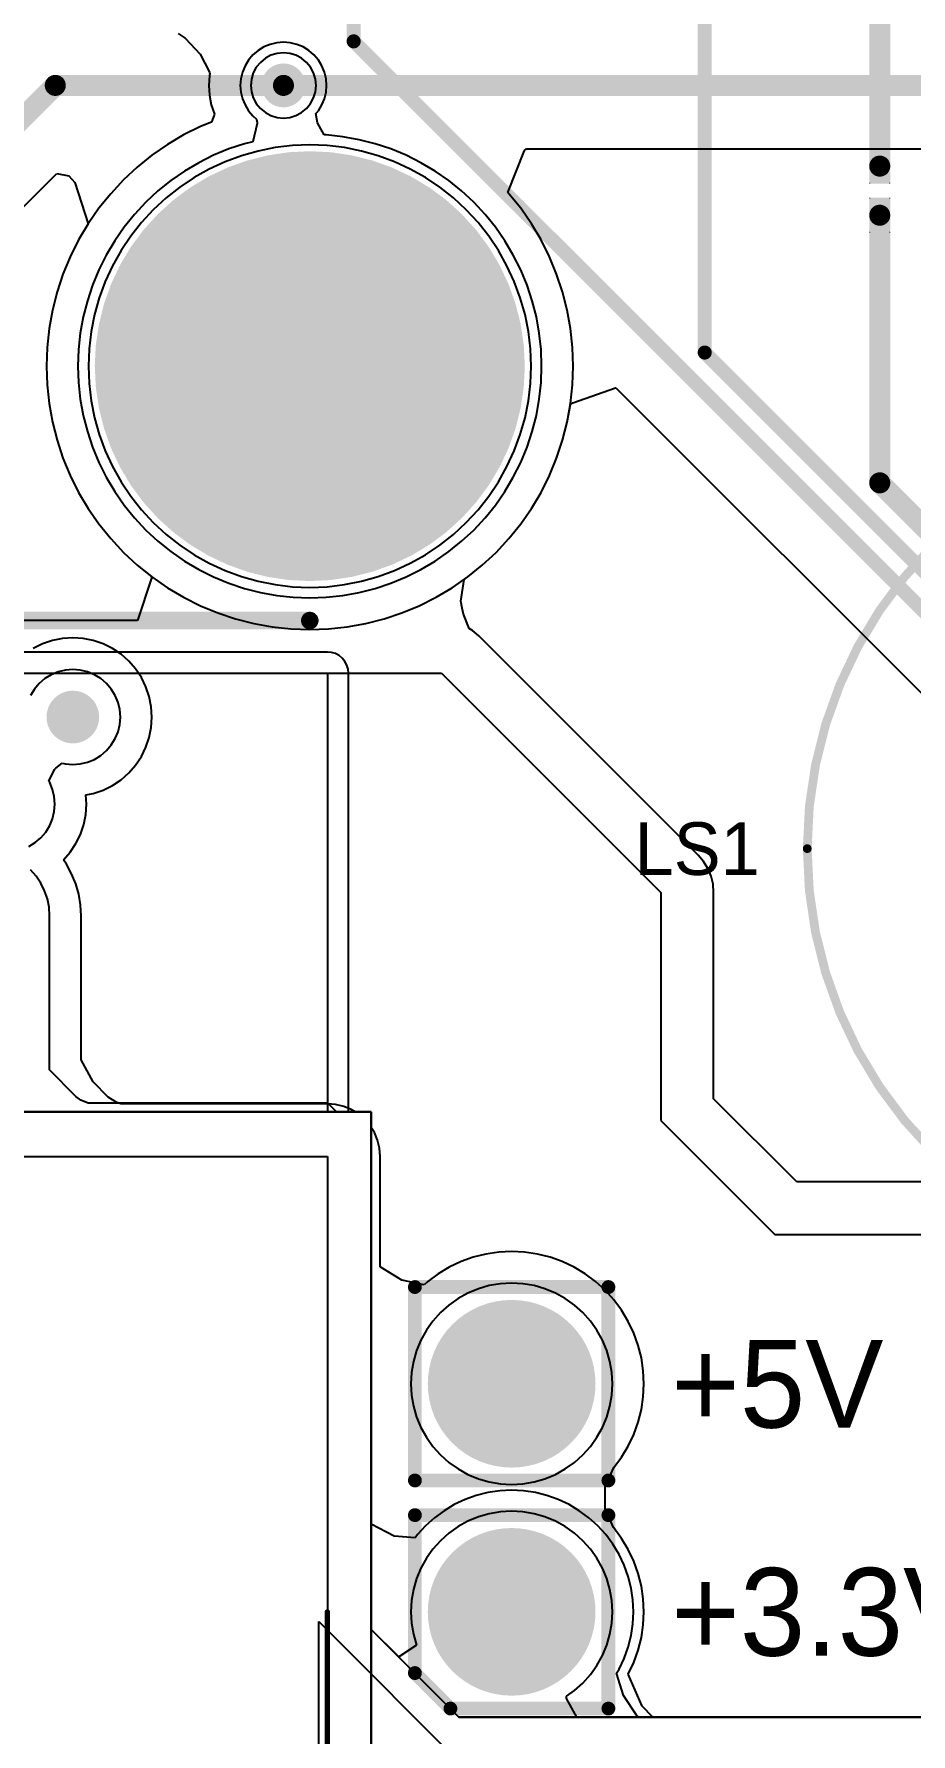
# Model space of a CAD drawing. Header units: millimetres. Extents: x 5.97 to 14.78, y 3.86 to 11.35.
# Drawn here: x 8.543 to 9.043, y 5.445 to 6.414 of the extents above; entities that cross this region are included whole.
import ezdxf

# ---------------------------------------------------------------- set-up
doc = ezdxf.new("R2010")
doc.units = ezdxf.units.MM
doc.header["$MEASUREMENT"] = 0
for name, color, linetype in [('BottomLayer', 5, 'Continuous'), ('BottomSolder', 6, 'Continuous'), ('Mechanical2', 216, 'Continuous'), ('Mechanical4', 56, 'Continuous'), ('MidLayer1', 16, 'Continuous'), ('MidLayer2', 76, 'Continuous'), ('MultiLayer', 9, 'Continuous'), ('TopLayer', 1, 'Continuous'), ('TopOverlay', 2, 'Continuous'), ('TopSolder', 216, 'Continuous')]:
    doc.layers.add(name, color=color, linetype=linetype)

# ---------------------------------------------------------------- blocks, each defined once
blk = doc.blocks.new('TE_1_1634688_0_170')
at = {"layer": 'MultiLayer'}
for p, q in [((-0.405, -0.13583), (0.44, -0.13583)), ((0.44, -0.13583), (0.44, -0.48032))]:
    blk.add_line(p, q, dxfattribs=at)
blk = doc.blocks.new('PS12_173')
at = {"layer": 'BottomLayer', "const_width": 0.03}
for points in [[(-0.015, 0.09843, 1), (0.015, 0.09843, 1)], [(-0.015, -0.09843, 1), (0.015, -0.09843, 1)]]:
    blk.add_lwpolyline(points, format="xyb", close=True, dxfattribs=at)
at = {"layer": 'BottomSolder', "const_width": 0.0325}
for points in [[(-0.01625, 0.09843, 1), (0.01625, 0.09843, 1)], [(-0.01625, -0.09843, 1), (0.01625, -0.09843, 1)]]:
    blk.add_lwpolyline(points, format="xyb", close=True, dxfattribs=at)
at = {"layer": 'MidLayer1', "const_width": 0.03}
for points in [[(-0.015, 0.09843, 1), (0.015, 0.09843, 1)], [(-0.015, -0.09843, 1), (0.015, -0.09843, 1)]]:
    blk.add_lwpolyline(points, format="xyb", close=True, dxfattribs=at)
at = {"layer": 'MidLayer2', "const_width": 0.03}
for points in [[(-0.015, 0.09843, 1), (0.015, 0.09843, 1)], [(-0.015, -0.09843, 1), (0.015, -0.09843, 1)]]:
    blk.add_lwpolyline(points, format="xyb", close=True, dxfattribs=at)
at = {"layer": 'MultiLayer', "const_width": 0.03}
for points in [[(-0.015, 0.09843, 1), (0.015, 0.09843, 1)], [(-0.015, -0.09843, 1), (0.015, -0.09843, 1)]]:
    blk.add_lwpolyline(points, format="xyb", close=True, dxfattribs=at)
at = {"layer": 'TopLayer', "const_width": 0.03}
for points in [[(-0.015, 0.09843, 1), (0.015, 0.09843, 1)], [(-0.015, -0.09843, 1), (0.015, -0.09843, 1)]]:
    blk.add_lwpolyline(points, format="xyb", close=True, dxfattribs=at)
at = {"layer": 'TopOverlay'}
for points, const_width in [([(0.24409, 0, 1), (-0.24409, 0, 1)], 0.005), ([(-0.24534, 0, 1), (-0.24284, 0, 1)], 0.0025), ([(0.24284, 0, 1), (0.24534, 0, 1)], 0.0025)]:
    blk.add_lwpolyline(points, format="xyb", close=True, dxfattribs=dict(at, const_width=const_width))
at = {"layer": 'TopSolder', "const_width": 0.0325}
for points in [[(-0.01625, 0.09843, 1), (0.01625, 0.09843, 1)], [(-0.01625, -0.09843, 1), (0.01625, -0.09843, 1)]]:
    blk.add_lwpolyline(points, format="xyb", close=True, dxfattribs=at)
blk = doc.blocks.new('TEST_POINT_VIA_222')
at = {"layer": 'BottomLayer', "const_width": 0.04528}
blk.add_lwpolyline([(-0.02264, 0, 1), (0.02264, 0, 1)], format="xyb", close=True, dxfattribs=at)
at = {"layer": 'BottomSolder', "const_width": 0.04778}
blk.add_lwpolyline([(-0.02389, 0, 1), (0.02389, 0, 1)], format="xyb", close=True, dxfattribs=at)
at = {"layer": 'MidLayer1', "const_width": 0.04528}
blk.add_lwpolyline([(-0.02264, 0, 1), (0.02264, 0, 1)], format="xyb", close=True, dxfattribs=at)
at = {"layer": 'MidLayer2', "const_width": 0.04528}
blk.add_lwpolyline([(-0.02264, 0, 1), (0.02264, 0, 1)], format="xyb", close=True, dxfattribs=at)
at = {"layer": 'MultiLayer', "const_width": 0.04528}
blk.add_lwpolyline([(-0.02264, 0, 1), (0.02264, 0, 1)], format="xyb", close=True, dxfattribs=at)
at = {"layer": 'TopLayer', "const_width": 0.04528}
blk.add_lwpolyline([(-0.02264, 0, 1), (0.02264, 0, 1)], format="xyb", close=True, dxfattribs=at)
at = {"layer": 'TopOverlay', "const_width": 0.00787}
for points in [[(-0.05512, -0.03488), (-0.05512, 0.05512)], [(-0.05512, 0.05512), (0.05512, 0.05512)], [(0.05512, -0.05512), (0.05512, 0.05512)], [(-0.05512, -0.03488), (-0.03488, -0.05512)], [(-0.03488, -0.05512), (0.05512, -0.05512)]]:
    blk.add_lwpolyline(points, dxfattribs=at)
at = {"layer": 'TopOverlay', "const_width": 0.00394}
for points in [[(-0.05709, 0.05512, 1), (-0.05315, 0.05512, 1)], [(-0.05709, 0.05512, 1), (-0.05315, 0.05512, 1)], [(0.05315, 0.05512, 1), (0.05709, 0.05512, 1)], [(0.05315, 0.05512, 1), (0.05709, 0.05512, 1)], [(-0.05709, -0.03488, 1), (-0.05315, -0.03488, 1)], [(-0.05709, -0.03488, 1), (-0.05315, -0.03488, 1)], [(-0.03685, -0.05512, 1), (-0.03291, -0.05512, 1)], [(-0.03685, -0.05512, 1), (-0.03291, -0.05512, 1)], [(0.05315, -0.05512, 1), (0.05709, -0.05512, 1)], [(0.05315, -0.05512, 1), (0.05709, -0.05512, 1)]]:
    blk.add_lwpolyline(points, format="xyb", close=True, dxfattribs=at)
at = {"layer": 'TopSolder', "const_width": 0.04778}
blk.add_lwpolyline([(-0.02389, 0, 1), (0.02389, 0, 1)], format="xyb", close=True, dxfattribs=at)
blk = doc.blocks.new('TEST_POINT_VIA_223')
at = {"layer": 'BottomLayer', "const_width": 0.04528}
blk.add_lwpolyline([(-0.02264, 0, 1), (0.02264, 0, 1)], format="xyb", close=True, dxfattribs=at)
at = {"layer": 'BottomSolder', "const_width": 0.04778}
blk.add_lwpolyline([(-0.02389, 0, 1), (0.02389, 0, 1)], format="xyb", close=True, dxfattribs=at)
at = {"layer": 'MidLayer1', "const_width": 0.04528}
blk.add_lwpolyline([(-0.02264, 0, 1), (0.02264, 0, 1)], format="xyb", close=True, dxfattribs=at)
at = {"layer": 'MidLayer2', "const_width": 0.04528}
blk.add_lwpolyline([(-0.02264, 0, 1), (0.02264, 0, 1)], format="xyb", close=True, dxfattribs=at)
at = {"layer": 'MultiLayer', "const_width": 0.04528}
blk.add_lwpolyline([(-0.02264, 0, 1), (0.02264, 0, 1)], format="xyb", close=True, dxfattribs=at)
at = {"layer": 'TopLayer', "const_width": 0.04528}
blk.add_lwpolyline([(-0.02264, 0, 1), (0.02264, 0, 1)], format="xyb", close=True, dxfattribs=at)
at = {"layer": 'TopOverlay', "const_width": 0.00787}
for points in [[(-0.05512, -0.05512), (-0.05512, 0.05512)], [(-0.05512, 0.05512), (0.05512, 0.05512)], [(0.05512, -0.05512), (0.05512, 0.05512)], [(-0.05512, -0.05512), (0.05512, -0.05512)]]:
    blk.add_lwpolyline(points, dxfattribs=at)
at = {"layer": 'TopOverlay', "const_width": 0.00394}
for points in [[(-0.05709, 0.05512, 1), (-0.05315, 0.05512, 1)], [(-0.05709, 0.05512, 1), (-0.05315, 0.05512, 1)], [(0.05315, 0.05512, 1), (0.05709, 0.05512, 1)], [(0.05315, 0.05512, 1), (0.05709, 0.05512, 1)], [(-0.05709, -0.05512, 1), (-0.05315, -0.05512, 1)], [(-0.05709, -0.05512, 1), (-0.05315, -0.05512, 1)], [(0.05315, -0.05512, 1), (0.05709, -0.05512, 1)], [(0.05315, -0.05512, 1), (0.05709, -0.05512, 1)]]:
    blk.add_lwpolyline(points, format="xyb", close=True, dxfattribs=at)
at = {"layer": 'TopSolder', "const_width": 0.04778}
blk.add_lwpolyline([(-0.02389, 0, 1), (0.02389, 0, 1)], format="xyb", close=True, dxfattribs=at)
blk = doc.blocks.new('2____LP_255')
at = {"layer": 'TopLayer', "const_width": 0.0003}
for points in [[(-0.02385, 0.0057, 1), (-0.02355, 0.0057, 1)], [(-0.00445, 0.0057, 1), (-0.00415, 0.0057, 1)], [(0.00415, 0.0057, 1), (0.00445, 0.0057, 1)], [(0.02355, 0.0057, 1), (0.02385, 0.0057, 1)], [(-0.02385, -0.0057, 1), (-0.02355, -0.0057, 1)], [(-0.00445, -0.0057, 1), (-0.00415, -0.0057, 1)], [(0.00415, -0.0057, 1), (0.00445, -0.0057, 1)], [(0.02355, -0.0057, 1), (0.02385, -0.0057, 1)]]:
    blk.add_lwpolyline(points, format="xyb", close=True, dxfattribs=at)
at = {"layer": 'TopLayer'}
for points in [[(-0.024, -0.0057), (-0.004, -0.0057), (-0.024, 0.0057), (-0.004, 0.0057)], [(-0.0237, -0.006), (-0.0043, -0.006), (-0.0237, 0.006), (-0.0043, 0.006)], [(0.004, -0.0057), (0.024, -0.0057), (0.004, 0.0057), (0.024, 0.0057)], [(0.0043, -0.006), (0.0237, -0.006), (0.0043, 0.006), (0.0237, 0.006)]]:
    blk.add_solid(points, dxfattribs=at)

msp = doc.modelspace()

# ---------------------------------------------------------------- linework, layer by layer
at = {"layer": 'BottomLayer'}
for p, q in [((8.625, 6.41449), (8.62905, 6.4119)), ((8.62905, 6.4119), (8.63754, 6.4028)), ((8.63754, 6.4028), (8.6428, 6.39248)), ((8.64277, 6.39056), (8.64241, 6.385)), ((8.64299, 6.39163), (8.64277, 6.39056)), ((8.6428, 6.39248), (8.64299, 6.39163)), ((8.64241, 6.385), (8.64277, 6.37944)), ((8.64277, 6.37944), (8.64386, 6.37398)), ((8.64386, 6.37398), (8.64565, 6.3687)), ((8.64565, 6.3687), (8.64393, 6.36413)), ((8.62807, 6.35674), (8.61885, 6.35127)), ((8.63765, 6.36153), (8.62807, 6.35674)), ((8.64393, 6.36413), (8.63765, 6.36153)), ((8.61885, 6.35127), (8.61005, 6.34516)), ((8.81285, 6.32392), (8.82235, 6.34784)), ((8.82235, 6.34784), (8.8234, 6.34892)), ((8.8234, 6.34892), (9.18816, 6.34892)), ((8.60171, 6.33843), (8.59387, 6.33113)), ((8.61005, 6.34516), (8.60171, 6.33843)), ((8.59387, 6.33113), (8.58657, 6.32329)), ((8.58657, 6.32329), (8.57984, 6.31495)), ((8.81343, 6.32329), (8.81285, 6.32392)), ((8.82016, 6.31495), (8.81343, 6.32329)), ((8.57984, 6.31495), (8.57373, 6.30615)), ((8.82627, 6.30615), (8.82016, 6.31495)), ((8.57373, 6.30615), (8.56826, 6.29693)), ((8.83174, 6.29693), (8.82627, 6.30615)), ((8.56826, 6.29693), (8.56347, 6.28735)), ((8.83653, 6.28735), (8.83174, 6.29693)), ((8.56347, 6.28735), (8.55937, 6.27745)), ((8.84063, 6.27745), (8.83653, 6.28735)), ((8.55937, 6.27745), (8.55598, 6.26729)), ((8.84402, 6.26729), (8.84063, 6.27745)), ((8.55598, 6.26729), (8.55333, 6.25691)), ((8.84667, 6.25691), (8.84402, 6.26729)), ((8.55333, 6.25691), (8.55143, 6.24636)), ((8.84857, 6.24636), (8.84667, 6.25691)), ((8.55143, 6.24636), (8.55029, 6.23571)), ((8.84971, 6.23571), (8.84857, 6.24636)), ((8.55029, 6.23571), (8.5499, 6.225)), ((8.8501, 6.225), (8.84971, 6.23571)), ((8.5499, 6.225), (8.55029, 6.21429)), ((8.84971, 6.21429), (8.8501, 6.225)), ((8.55029, 6.21429), (8.55143, 6.20364)), ((8.84857, 6.20364), (8.84971, 6.21429)), ((8.55143, 6.20364), (8.55333, 6.19309)), ((8.84667, 6.19309), (8.84857, 6.20364)), ((8.55333, 6.19309), (8.55598, 6.18271)), ((8.84402, 6.18271), (8.84667, 6.19309)), ((8.55598, 6.18271), (8.55937, 6.17255)), ((8.84063, 6.17255), (8.84402, 6.18271)), ((8.55937, 6.17255), (8.56347, 6.16265)), ((8.83653, 6.16265), (8.84063, 6.17255)), ((8.56347, 6.16265), (8.56826, 6.15307)), ((8.83174, 6.15307), (8.83653, 6.16265)), ((8.56826, 6.15307), (8.57373, 6.14385)), ((8.82627, 6.14385), (8.83174, 6.15307)), ((8.57373, 6.14385), (8.57984, 6.13505)), ((8.82016, 6.13505), (8.82627, 6.14385)), ((8.57984, 6.13505), (8.58657, 6.12671)), ((8.81343, 6.12671), (8.82016, 6.13505)), ((8.58657, 6.12671), (8.59387, 6.11887)), ((8.80613, 6.11887), (8.81343, 6.12671)), ((8.59387, 6.11887), (8.60171, 6.11157)), ((8.79829, 6.11157), (8.80613, 6.11887)), ((8.60171, 6.11157), (8.60974, 6.10509)), ((8.60983, 6.10419), (8.60186, 6.08009)), ((8.60974, 6.10509), (8.60983, 6.10419)), ((8.78795, 6.10345), (8.78995, 6.10484)), ((8.78995, 6.10484), (8.79829, 6.11157)), ((8.78613, 6.09107), (8.78795, 6.10345)), ((8.78683, 6.08713), (8.78613, 6.09107)), ((8.78749, 6.08357), (8.78683, 6.08713)), ((8.60186, 6.08009), (8.40119, 6.08009)), ((8.79089, 6.07545), (8.78749, 6.08357)), ((8.79269, 6.07435), (8.79089, 6.07545)), ((8.79628, 6.07128), (8.79269, 6.07435)), ((8.92128, 5.94628), (8.79628, 6.07128)), ((8.32515, 6.05), (8.775, 6.05)), ((8.775, 6.05), (8.9, 5.925)), ((8.92435, 5.94269), (8.92128, 5.94628)), ((8.92681, 5.93866), (8.92435, 5.94269)), ((8.5441, 5.93434), (8.5409, 5.93799)), ((8.5468, 5.93031), (8.5441, 5.93434)), ((8.54894, 5.92596), (8.5468, 5.93031)), ((8.92862, 5.9343), (8.92681, 5.93866)), ((8.92972, 5.92971), (8.92862, 5.9343)), ((8.5505, 5.92137), (8.54894, 5.92596)), ((8.55145, 5.91661), (8.5505, 5.92137)), ((8.9, 5.925), (8.9, 5.795)), ((8.93009, 5.925), (8.92972, 5.92971)), ((8.93009, 5.80746), (8.93009, 5.925)), ((8.55176, 5.91177), (8.55145, 5.91661)), ((8.55176, 5.82398), (8.55176, 5.91177)), ((8.56663, 5.8087), (8.55176, 5.82398)), ((8.56958, 5.80667), (8.56663, 5.8087)), ((8.57372, 5.805), (8.56958, 5.80667)), ((8.7102, 5.805), (8.57372, 5.805)), ((8.71517, 5.8), (8.7102, 5.805)), ((8.7102, 5.805), (8.7102, 5.805)), ((8.97746, 5.76009), (8.93009, 5.80746)), ((8.735, 5.8), (8.71517, 5.8)), ((8.735, 5.56491), (8.735, 5.8)), ((8.9, 5.795), (8.965, 5.73)), ((9.11524, 5.76009), (8.97746, 5.76009)), ((8.965, 5.73), (9.63311, 5.73)), ((8.79487, 5.58137), (8.78846, 5.57908)), ((8.80147, 5.58303), (8.79487, 5.58137)), ((8.8082, 5.58403), (8.80147, 5.58303)), ((8.815, 5.58436), (8.8082, 5.58403)), ((8.8218, 5.58403), (8.815, 5.58436)), ((8.82853, 5.58303), (8.8218, 5.58403)), ((8.83513, 5.58137), (8.82853, 5.58303)), ((8.84154, 5.57908), (8.83513, 5.58137)), ((8.77647, 5.57267), (8.771, 5.56862)), ((8.7823, 5.57617), (8.77647, 5.57267)), ((8.78846, 5.57908), (8.7823, 5.57617)), ((8.8477, 5.57617), (8.84154, 5.57908)), ((8.85353, 5.57267), (8.8477, 5.57617)), ((8.859, 5.56862), (8.85353, 5.57267)), ((8.7481, 5.55823), (8.735, 5.56491)), ((8.76596, 5.56404), (8.76138, 5.559)), ((8.771, 5.56862), (8.76596, 5.56404)), ((8.86404, 5.56404), (8.859, 5.56862)), ((8.86862, 5.559), (8.86404, 5.56404)), ((8.76, 5.55713), (8.7481, 5.55823)), ((8.76138, 5.559), (8.76, 5.55713)), ((8.87267, 5.55353), (8.86862, 5.559)), ((8.87617, 5.5477), (8.87267, 5.55353)), ((8.87908, 5.54154), (8.87617, 5.5477)), ((8.88137, 5.53513), (8.87908, 5.54154)), ((8.88303, 5.52853), (8.88137, 5.53513)), ((8.88403, 5.5218), (8.88303, 5.52853)), ((8.88436, 5.515), (8.88403, 5.5218)), ((8.88403, 5.5082), (8.88436, 5.515)), ((8.88303, 5.50147), (8.88403, 5.5082)), ((8.87908, 5.48846), (8.88137, 5.49487)), ((8.88137, 5.49487), (8.88303, 5.50147)), ((8.87617, 5.4823), (8.87908, 5.48846)), ((8.87479, 5.48), (8.87617, 5.4823)), ((8.87869, 5.46735), (8.87479, 5.48)), ((8.88612, 5.45611), (8.87869, 5.46735)), ((8.88742, 5.455), (8.88612, 5.45611)), ((11.645, 5.455), (8.88742, 5.455))]:
    msp.add_line(p, q, dxfattribs=at)
for points, const_width in [([(8.67875, 6.385, 1), (8.69125, 6.385, 1)], 0.0125), ([(8.682, 6.385, 1), (8.688, 6.385, 1)], 0.006), ([(8.64, 6.225, 1), (8.76, 6.225, 1)], 0.12), ([(8.5575, 6.025, 1), (8.5725, 6.025, 1)], 0.015)]:
    msp.add_lwpolyline(points, format="xyb", close=True, dxfattribs=dict(at, const_width=const_width))
at = {"layer": 'BottomLayer', "const_width": 0.012}
msp.add_lwpolyline([(8.685, 6.385), (9.23, 6.385)], dxfattribs=at)
at = {"layer": 'BottomSolder', "const_width": 0.1225}
msp.add_lwpolyline([(8.63875, 6.225, 1), (8.76125, 6.225, 1)], format="xyb", close=True, dxfattribs=at)
at = {"layer": 'Mechanical2', "const_width": 0.01}
msp.add_lwpolyline([(6.53, 6.08), (8.7, 6.08)], dxfattribs=at)
at = {"layer": 'Mechanical2', "const_width": 0.005}
msp.add_lwpolyline([(8.6975, 6.08, 1), (8.7025, 6.08, 1)], format="xyb", close=True, dxfattribs=at)
at = {"layer": 'Mechanical4', "const_width": 0.003}
msp.add_lwpolyline([(8.71, 4.94799), (8.71, 5.515)], dxfattribs=at)
at = {"layer": 'Mechanical4', "const_width": 0.0015}
msp.add_lwpolyline([(8.70925, 5.515, 1), (8.71075, 5.515, 1)], format="xyb", close=True, dxfattribs=at)
at = {"layer": 'MidLayer1'}
for p, q in [((8.66954, 6.39533), (8.66783, 6.39211)), ((8.67186, 6.39814), (8.66954, 6.39533)), ((8.67467, 6.40046), (8.67186, 6.39814)), ((8.67789, 6.40217), (8.67467, 6.40046)), ((8.68137, 6.40323), (8.67789, 6.40217)), ((8.685, 6.40359), (8.68137, 6.40323)), ((8.68863, 6.40323), (8.685, 6.40359)), ((8.69211, 6.40217), (8.68863, 6.40323)), ((8.69533, 6.40046), (8.69211, 6.40217)), ((8.69814, 6.39814), (8.69533, 6.40046)), ((8.70046, 6.39533), (8.69814, 6.39814)), ((8.70217, 6.39211), (8.70046, 6.39533)), ((8.66677, 6.38863), (8.66641, 6.385)), ((8.66783, 6.39211), (8.66677, 6.38863)), ((8.70323, 6.38863), (8.70217, 6.39211)), ((8.70359, 6.385), (8.70323, 6.38863)), ((8.66641, 6.385), (8.66677, 6.38137)), ((8.66677, 6.38137), (8.66783, 6.37789)), ((8.66783, 6.37789), (8.66954, 6.37467)), ((8.70046, 6.37467), (8.70217, 6.37789)), ((8.70217, 6.37789), (8.70323, 6.38137)), ((8.70323, 6.38137), (8.70359, 6.385)), ((8.66954, 6.37467), (8.67186, 6.37186)), ((8.67186, 6.37186), (8.67467, 6.36954)), ((8.67467, 6.36954), (8.67789, 6.36783)), ((8.67789, 6.36783), (8.68137, 6.36677)), ((8.68137, 6.36677), (8.685, 6.36641)), ((8.685, 6.36641), (8.68863, 6.36677)), ((8.68863, 6.36677), (8.69211, 6.36783)), ((8.69211, 6.36783), (8.69533, 6.36954)), ((8.69533, 6.36954), (8.69814, 6.37186)), ((8.69814, 6.37186), (8.70046, 6.37467)), ((8.67056, 6.34761), (8.66103, 6.34493)), ((8.68027, 6.34954), (8.67056, 6.34761)), ((8.69011, 6.35071), (8.68027, 6.34954)), ((8.7, 6.3511), (8.69011, 6.35071)), ((8.70989, 6.35071), (8.7, 6.3511)), ((8.71973, 6.34954), (8.70989, 6.35071)), ((8.72944, 6.34761), (8.71973, 6.34954)), ((8.73897, 6.34493), (8.72944, 6.34761)), ((8.64275, 6.33735), (8.63411, 6.33252)), ((8.65174, 6.3415), (8.64275, 6.33735)), ((8.66103, 6.34493), (8.65174, 6.3415)), ((8.74826, 6.3415), (8.73897, 6.34493)), ((8.75725, 6.33735), (8.74826, 6.3415)), ((8.76589, 6.33252), (8.75725, 6.33735)), ((8.63411, 6.33252), (8.62588, 6.32701)), ((8.77412, 6.32701), (8.76589, 6.33252)), ((8.61811, 6.32089), (8.61084, 6.31416)), ((8.62588, 6.32701), (8.61811, 6.32089)), ((8.78189, 6.32089), (8.77412, 6.32701)), ((8.78916, 6.31416), (8.78189, 6.32089)), ((8.61084, 6.31416), (8.60411, 6.30689)), ((8.79589, 6.30689), (8.78916, 6.31416)), ((8.59799, 6.29912), (8.59248, 6.29089)), ((8.60411, 6.30689), (8.59799, 6.29912)), ((8.80201, 6.29912), (8.79589, 6.30689)), ((8.80752, 6.29089), (8.80201, 6.29912)), ((8.59248, 6.29089), (8.58765, 6.28225)), ((8.81235, 6.28225), (8.80752, 6.29089)), ((8.58765, 6.28225), (8.5835, 6.27326)), ((8.8165, 6.27326), (8.81235, 6.28225)), ((8.5835, 6.27326), (8.58007, 6.26397)), ((8.81993, 6.26397), (8.8165, 6.27326)), ((8.58007, 6.26397), (8.57739, 6.25444)), ((8.82261, 6.25444), (8.81993, 6.26397)), ((8.57739, 6.25444), (8.57546, 6.24473)), ((8.82454, 6.24473), (8.82261, 6.25444)), ((8.57546, 6.24473), (8.57429, 6.23489)), ((8.82571, 6.23489), (8.82454, 6.24473)), ((8.57429, 6.23489), (8.5739, 6.225)), ((8.8261, 6.225), (8.82571, 6.23489)), ((8.5739, 6.225), (8.57429, 6.21511)), ((8.82571, 6.21511), (8.8261, 6.225)), ((8.57429, 6.21511), (8.57546, 6.20527)), ((8.82454, 6.20527), (8.82571, 6.21511)), ((8.57546, 6.20527), (8.57739, 6.19556)), ((8.82261, 6.19556), (8.82454, 6.20527)), ((8.57739, 6.19556), (8.58007, 6.18603)), ((8.81993, 6.18603), (8.82261, 6.19556)), ((8.58007, 6.18603), (8.5835, 6.17674)), ((8.8165, 6.17674), (8.81993, 6.18603)), ((8.5835, 6.17674), (8.58765, 6.16775)), ((8.81235, 6.16775), (8.8165, 6.17674)), ((8.58765, 6.16775), (8.59248, 6.15911)), ((8.80752, 6.15911), (8.81235, 6.16775)), ((8.59248, 6.15911), (8.59799, 6.15088)), ((8.80201, 6.15088), (8.80752, 6.15911)), ((8.59799, 6.15088), (8.60411, 6.14311)), ((8.60411, 6.14311), (8.61084, 6.13584)), ((8.78916, 6.13584), (8.79589, 6.14311)), ((8.79589, 6.14311), (8.80201, 6.15088)), ((8.61084, 6.13584), (8.61811, 6.12911)), ((8.78189, 6.12911), (8.78916, 6.13584)), ((8.61811, 6.12911), (8.62588, 6.12299)), ((8.77412, 6.12299), (8.78189, 6.12911)), ((8.62588, 6.12299), (8.63411, 6.11748)), ((8.63411, 6.11748), (8.64275, 6.11265)), ((8.75725, 6.11265), (8.76589, 6.11748)), ((8.76589, 6.11748), (8.77412, 6.12299)), ((8.64275, 6.11265), (8.65174, 6.1085)), ((8.65174, 6.1085), (8.66103, 6.10507)), ((8.66103, 6.10507), (8.67056, 6.10239)), ((8.72944, 6.10239), (8.73897, 6.10507)), ((8.73897, 6.10507), (8.74826, 6.1085)), ((8.74826, 6.1085), (8.75725, 6.11265)), ((8.67056, 6.10239), (8.68027, 6.10046)), ((8.68027, 6.10046), (8.69011, 6.09929)), ((8.69011, 6.09929), (8.7, 6.0989)), ((8.7, 6.0989), (8.70989, 6.09929)), ((8.70989, 6.09929), (8.71973, 6.10046)), ((8.71973, 6.10046), (8.72944, 6.10239)), ((8.54908, 6.04691), (8.54585, 6.04415)), ((8.5527, 6.04913), (8.54908, 6.04691)), ((8.55663, 6.05076), (8.5527, 6.04913)), ((8.56076, 6.05175), (8.55663, 6.05076)), ((8.565, 6.05208), (8.56076, 6.05175)), ((8.56924, 6.05175), (8.565, 6.05208)), ((8.57337, 6.05076), (8.56924, 6.05175)), ((8.5773, 6.04913), (8.57337, 6.05076)), ((8.58092, 6.04691), (8.5773, 6.04913)), ((8.58415, 6.04415), (8.58092, 6.04691)), ((8.54309, 6.04092), (8.54087, 6.0373)), ((8.54585, 6.04415), (8.54309, 6.04092)), ((8.58691, 6.04092), (8.58415, 6.04415)), ((8.58913, 6.0373), (8.58691, 6.04092)), ((8.59076, 6.03337), (8.58913, 6.0373)), ((8.59175, 6.02924), (8.59076, 6.03337)), ((8.59208, 6.025), (8.59175, 6.02924)), ((8.59076, 6.01663), (8.59175, 6.02076)), ((8.59175, 6.02076), (8.59208, 6.025)), ((8.58415, 6.00585), (8.58691, 6.00908)), ((8.58691, 6.00908), (8.58913, 6.0127)), ((8.58913, 6.0127), (8.59076, 6.01663)), ((8.55534, 5.99591), (8.55883, 5.99871)), ((8.55883, 5.99871), (8.56076, 5.99825)), ((8.56076, 5.99825), (8.565, 5.99792)), ((8.565, 5.99792), (8.56924, 5.99825)), ((8.56924, 5.99825), (8.57337, 5.99924)), ((8.57337, 5.99924), (8.5773, 6.00087)), ((8.5773, 6.00087), (8.58092, 6.00309)), ((8.58092, 6.00309), (8.58415, 6.00585)), ((8.55134, 5.98845), (8.55456, 5.99503)), ((8.5518, 5.98768), (8.55134, 5.98845)), ((8.55456, 5.99503), (8.55534, 5.99591)), ((8.55343, 5.98376), (8.5518, 5.98768)), ((8.55442, 5.97962), (8.55343, 5.98376)), ((8.55476, 5.97539), (8.55442, 5.97962)), ((8.55343, 5.96702), (8.55442, 5.97115)), ((8.55442, 5.97115), (8.55476, 5.97539)), ((8.54682, 5.95624), (8.54958, 5.95947)), ((8.54958, 5.95947), (8.5518, 5.96309)), ((8.5518, 5.96309), (8.55343, 5.96702)), ((8.53997, 5.95126), (8.54359, 5.95348)), ((8.54359, 5.95348), (8.54682, 5.95624)), ((8.735, 5.8), (7.955, 5.8)), ((8.735, 5.505), (8.735, 5.8)), ((8.79605, 5.69915), (8.79011, 5.69668)), ((8.80223, 5.70093), (8.79605, 5.69915)), ((8.80858, 5.70201), (8.80223, 5.70093)), ((8.815, 5.70237), (8.80858, 5.70201)), ((8.82142, 5.70201), (8.815, 5.70237)), ((8.82777, 5.70093), (8.82142, 5.70201)), ((8.83395, 5.69915), (8.82777, 5.70093)), ((8.83989, 5.69668), (8.83395, 5.69915)), ((8.77923, 5.68985), (8.77444, 5.68556)), ((8.78448, 5.69357), (8.77923, 5.68985)), ((8.79011, 5.69668), (8.78448, 5.69357)), ((8.84552, 5.69357), (8.83989, 5.69668)), ((8.85077, 5.68985), (8.84552, 5.69357)), ((8.85556, 5.68556), (8.85077, 5.68985)), ((8.77015, 5.68077), (8.76643, 5.67552)), ((8.77444, 5.68556), (8.77015, 5.68077)), ((8.85985, 5.68077), (8.85556, 5.68556)), ((8.86357, 5.67552), (8.85985, 5.68077)), ((8.76332, 5.66989), (8.76085, 5.66395)), ((8.76643, 5.67552), (8.76332, 5.66989)), ((8.86668, 5.66989), (8.86357, 5.67552)), ((8.86915, 5.66395), (8.86668, 5.66989)), ((8.76085, 5.66395), (8.75907, 5.65777)), ((8.87093, 5.65777), (8.86915, 5.66395)), ((8.75799, 5.65142), (8.75763, 5.645)), ((8.75907, 5.65777), (8.75799, 5.65142)), ((8.87201, 5.65142), (8.87093, 5.65777)), ((8.87237, 5.645), (8.87201, 5.65142)), ((8.75763, 5.645), (8.75799, 5.63858)), ((8.87201, 5.63858), (8.87237, 5.645)), ((8.75799, 5.63858), (8.75907, 5.63223)), ((8.75907, 5.63223), (8.76085, 5.62605)), ((8.86915, 5.62605), (8.87093, 5.63223)), ((8.87093, 5.63223), (8.87201, 5.63858)), ((8.76085, 5.62605), (8.76332, 5.62011)), ((8.76332, 5.62011), (8.76643, 5.61448)), ((8.86357, 5.61448), (8.86668, 5.62011)), ((8.86668, 5.62011), (8.86915, 5.62605)), ((8.76643, 5.61448), (8.77015, 5.60923)), ((8.85985, 5.60923), (8.86357, 5.61448)), ((8.77015, 5.60923), (8.77444, 5.60444)), ((8.77444, 5.60444), (8.77923, 5.60015)), ((8.85077, 5.60015), (8.85556, 5.60444)), ((8.85556, 5.60444), (8.85985, 5.60923)), ((8.77923, 5.60015), (8.78448, 5.59643)), ((8.78448, 5.59643), (8.79011, 5.59332)), ((8.79011, 5.59332), (8.79605, 5.59085)), ((8.79605, 5.59085), (8.80223, 5.58907)), ((8.82777, 5.58907), (8.83395, 5.59085)), ((8.83395, 5.59085), (8.83989, 5.59332)), ((8.83989, 5.59332), (8.84552, 5.59643)), ((8.84552, 5.59643), (8.85077, 5.60015)), ((8.80223, 5.58907), (8.80858, 5.58799)), ((8.80858, 5.58799), (8.815, 5.58763)), ((8.815, 5.58763), (8.82142, 5.58799)), ((8.82142, 5.58799), (8.82777, 5.58907)), ((8.80858, 5.57201), (8.80223, 5.57093)), ((8.815, 5.57237), (8.80858, 5.57201)), ((8.82142, 5.57201), (8.815, 5.57237)), ((8.82777, 5.57093), (8.82142, 5.57201)), ((8.78448, 5.56357), (8.77923, 5.55985)), ((8.79011, 5.56668), (8.78448, 5.56357)), ((8.79605, 5.56915), (8.79011, 5.56668)), ((8.80223, 5.57093), (8.79605, 5.56915)), ((8.83395, 5.56915), (8.82777, 5.57093)), ((8.83989, 5.56668), (8.83395, 5.56915)), ((8.84552, 5.56357), (8.83989, 5.56668)), ((8.85077, 5.55985), (8.84552, 5.56357)), ((8.77444, 5.55556), (8.77015, 5.55077)), ((8.77923, 5.55985), (8.77444, 5.55556)), ((8.85556, 5.55556), (8.85077, 5.55985)), ((8.85985, 5.55077), (8.85556, 5.55556)), ((8.76643, 5.54552), (8.76332, 5.53989)), ((8.77015, 5.55077), (8.76643, 5.54552)), ((8.86357, 5.54552), (8.85985, 5.55077)), ((8.86668, 5.53989), (8.86357, 5.54552)), ((8.76085, 5.53395), (8.75907, 5.52777)), ((8.76332, 5.53989), (8.76085, 5.53395)), ((8.86915, 5.53395), (8.86668, 5.53989)), ((8.87093, 5.52777), (8.86915, 5.53395)), ((8.75907, 5.52777), (8.75799, 5.52142)), ((8.87201, 5.52142), (8.87093, 5.52777)), ((8.75799, 5.52142), (8.75763, 5.515)), ((8.75763, 5.515), (8.75799, 5.50858)), ((8.87237, 5.515), (8.87201, 5.52142)), ((8.87201, 5.50858), (8.87237, 5.515)), ((8.75064, 5.48936), (8.735, 5.505)), ((8.75799, 5.50858), (8.75907, 5.50223)), ((8.87093, 5.50223), (8.87201, 5.50858)), ((8.76085, 5.49605), (8.75064, 5.48936)), ((8.75907, 5.50223), (8.76085, 5.49605)), ((8.86668, 5.49011), (8.86915, 5.49605)), ((8.86915, 5.49605), (8.87093, 5.50223)), ((8.85985, 5.47923), (8.86357, 5.48448)), ((8.86357, 5.48448), (8.86668, 5.49011)), ((8.85077, 5.47015), (8.85556, 5.47444)), ((8.85556, 5.47444), (8.85985, 5.47923)), ((8.8462, 5.46557), (8.84633, 5.467)), ((8.85211, 5.455), (8.8462, 5.46557)), ((8.84633, 5.467), (8.85077, 5.47015)), ((11.645, 5.455), (8.85211, 5.455))]:
    msp.add_line(p, q, dxfattribs=at)
for points, const_width in [([(8.67875, 6.385, 1), (8.69125, 6.385, 1)], 0.0125), ([(8.64, 6.225, 1), (8.76, 6.225, 1)], 0.12), ([(8.5575, 6.025, 1), (8.5725, 6.025, 1)], 0.015)]:
    msp.add_lwpolyline(points, format="xyb", close=True, dxfattribs=dict(at, const_width=const_width))
at = {"layer": 'MidLayer2'}
for p, q in [((8.67055, 6.40488), (8.66762, 6.40238)), ((8.67384, 6.4069), (8.67055, 6.40488)), ((8.67741, 6.40837), (8.67384, 6.4069)), ((8.68116, 6.40927), (8.67741, 6.40837)), ((8.685, 6.40958), (8.68116, 6.40927)), ((8.68884, 6.40927), (8.685, 6.40958)), ((8.69259, 6.40837), (8.68884, 6.40927)), ((8.69616, 6.4069), (8.69259, 6.40837)), ((8.69945, 6.40488), (8.69616, 6.4069)), ((8.70238, 6.40238), (8.69945, 6.40488)), ((8.6631, 6.39616), (8.66163, 6.39259)), ((8.66512, 6.39945), (8.6631, 6.39616)), ((8.66762, 6.40238), (8.66512, 6.39945)), ((8.70488, 6.39945), (8.70238, 6.40238)), ((8.7069, 6.39616), (8.70488, 6.39945)), ((8.70837, 6.39259), (8.7069, 6.39616)), ((8.66073, 6.38884), (8.66042, 6.385)), ((8.66163, 6.39259), (8.66073, 6.38884)), ((8.70927, 6.38884), (8.70837, 6.39259)), ((8.70958, 6.385), (8.70927, 6.38884)), ((8.66042, 6.385), (8.66073, 6.38116)), ((8.66073, 6.38116), (8.66163, 6.37741)), ((8.66163, 6.37741), (8.6631, 6.37384)), ((8.7069, 6.37384), (8.70837, 6.37741)), ((8.70837, 6.37741), (8.70927, 6.38116)), ((8.70927, 6.38116), (8.70958, 6.385)), ((8.6631, 6.37384), (8.66512, 6.37055)), ((8.66512, 6.37055), (8.66762, 6.36762)), ((8.66762, 6.36762), (8.66972, 6.36583)), ((8.66972, 6.36583), (8.67007, 6.36394)), ((8.70353, 6.36897), (8.70488, 6.37055)), ((8.70448, 6.36369), (8.70353, 6.36897)), ((8.70488, 6.37055), (8.7069, 6.37384)), ((8.67008, 6.36323), (8.66748, 6.35293)), ((8.67007, 6.36394), (8.67008, 6.36323)), ((8.70817, 6.35679), (8.70448, 6.36369)), ((8.70942, 6.35675), (8.70817, 6.35679)), ((8.7188, 6.35574), (8.70942, 6.35675)), ((8.65384, 6.34876), (8.64513, 6.34515)), ((8.66279, 6.35173), (8.65384, 6.34876)), ((8.66748, 6.35293), (8.66279, 6.35173)), ((8.72808, 6.35407), (8.7188, 6.35574)), ((8.73721, 6.35173), (8.72808, 6.35407)), ((8.74616, 6.34876), (8.73721, 6.35173)), ((8.75487, 6.34515), (8.74616, 6.34876)), ((8.6367, 6.34093), (8.62859, 6.33612)), ((8.64513, 6.34515), (8.6367, 6.34093)), ((8.7633, 6.34093), (8.75487, 6.34515)), ((8.77141, 6.33612), (8.7633, 6.34093)), ((8.62084, 6.33074), (8.6135, 6.32482)), ((8.62859, 6.33612), (8.62084, 6.33074)), ((8.77916, 6.33074), (8.77141, 6.33612)), ((8.7865, 6.32482), (8.77916, 6.33074)), ((8.6066, 6.3184), (8.60018, 6.3115)), ((8.6135, 6.32482), (8.6066, 6.3184)), ((8.7934, 6.3184), (8.7865, 6.32482)), ((8.79982, 6.3115), (8.7934, 6.3184)), ((8.60018, 6.3115), (8.59426, 6.30416)), ((8.80574, 6.30416), (8.79982, 6.3115)), ((8.59426, 6.30416), (8.58888, 6.29641)), ((8.81112, 6.29641), (8.80574, 6.30416)), ((8.58407, 6.2883), (8.57985, 6.27987)), ((8.58888, 6.29641), (8.58407, 6.2883)), ((8.81593, 6.2883), (8.81112, 6.29641)), ((8.82015, 6.27987), (8.81593, 6.2883)), ((8.57985, 6.27987), (8.57624, 6.27116)), ((8.82376, 6.27116), (8.82015, 6.27987)), ((8.57624, 6.27116), (8.57327, 6.26221)), ((8.82673, 6.26221), (8.82376, 6.27116)), ((8.57327, 6.26221), (8.57093, 6.25308)), ((8.82907, 6.25308), (8.82673, 6.26221)), ((8.57093, 6.25308), (8.56926, 6.2438)), ((8.83074, 6.2438), (8.82907, 6.25308)), ((8.56926, 6.2438), (8.56825, 6.23442)), ((8.83175, 6.23442), (8.83074, 6.2438)), ((8.56825, 6.23442), (8.56792, 6.225)), ((8.83208, 6.225), (8.83175, 6.23442)), ((8.56792, 6.225), (8.56825, 6.21558)), ((8.83175, 6.21558), (8.83208, 6.225)), ((8.56825, 6.21558), (8.56926, 6.2062)), ((8.83074, 6.2062), (8.83175, 6.21558)), ((8.56926, 6.2062), (8.57093, 6.19692)), ((8.82907, 6.19692), (8.83074, 6.2062)), ((8.57093, 6.19692), (8.57327, 6.18779)), ((8.82673, 6.18779), (8.82907, 6.19692)), ((8.57327, 6.18779), (8.57624, 6.17884)), ((8.82376, 6.17884), (8.82673, 6.18779)), ((8.57624, 6.17884), (8.57985, 6.17013)), ((8.82015, 6.17013), (8.82376, 6.17884)), ((8.57985, 6.17013), (8.58407, 6.1617)), ((8.81593, 6.1617), (8.82015, 6.17013)), ((8.58407, 6.1617), (8.58888, 6.15359)), ((8.58888, 6.15359), (8.59426, 6.14584)), ((8.80574, 6.14584), (8.81112, 6.15359)), ((8.81112, 6.15359), (8.81593, 6.1617)), ((8.59426, 6.14584), (8.60018, 6.1385)), ((8.79982, 6.1385), (8.80574, 6.14584)), ((8.60018, 6.1385), (8.6066, 6.1316)), ((8.7934, 6.1316), (8.79982, 6.1385)), ((8.6066, 6.1316), (8.6135, 6.12518)), ((8.6135, 6.12518), (8.62084, 6.11926)), ((8.77916, 6.11926), (8.7865, 6.12518)), ((8.7865, 6.12518), (8.7934, 6.1316)), ((8.62084, 6.11926), (8.62859, 6.11388)), ((8.62859, 6.11388), (8.6367, 6.10907)), ((8.7633, 6.10907), (8.77141, 6.11388)), ((8.77141, 6.11388), (8.77916, 6.11926)), ((8.6367, 6.10907), (8.64513, 6.10485)), ((8.64513, 6.10485), (8.65384, 6.10124)), ((8.74616, 6.10124), (8.75487, 6.10485)), ((8.75487, 6.10485), (8.7633, 6.10907)), ((8.65384, 6.10124), (8.66279, 6.09827)), ((8.66279, 6.09827), (8.67192, 6.09593)), ((8.67192, 6.09593), (8.6812, 6.09426)), ((8.7188, 6.09426), (8.72808, 6.09593)), ((8.72808, 6.09593), (8.73721, 6.09827)), ((8.73721, 6.09827), (8.74616, 6.10124)), ((8.6812, 6.09426), (8.69058, 6.09325)), ((8.69058, 6.09325), (8.7, 6.09292)), ((8.7, 6.09292), (8.70942, 6.09325)), ((8.70942, 6.09325), (8.7188, 6.09426)), ((8.71, 6.06206), (8.32515, 6.06206)), ((8.71235, 6.06183), (8.71, 6.06206)), ((8.71461, 6.06114), (8.71235, 6.06183)), ((8.7167, 6.06003), (8.71461, 6.06114)), ((8.71853, 6.05853), (8.7167, 6.06003)), ((8.72003, 6.0567), (8.71853, 6.05853)), ((8.72114, 6.05461), (8.72003, 6.0567)), ((8.32515, 6.05), (8.71, 6.05)), ((8.71, 6.05), (8.71, 5.8)), ((8.72183, 6.05235), (8.72114, 6.05461)), ((8.72206, 6.05), (8.72183, 6.05235)), ((8.72206, 5.8), (8.72206, 6.05)), ((8.71, 5.8), (7.955, 5.8)), ((8.735, 5.8), (8.72206, 5.8)), ((8.735, 5.505), (8.735, 5.8)), ((8.79605, 5.69915), (8.79011, 5.69668)), ((8.80223, 5.70093), (8.79605, 5.69915)), ((8.80858, 5.70201), (8.80223, 5.70093)), ((8.815, 5.70237), (8.80858, 5.70201)), ((8.82142, 5.70201), (8.815, 5.70237)), ((8.82777, 5.70093), (8.82142, 5.70201)), ((8.83395, 5.69915), (8.82777, 5.70093)), ((8.83989, 5.69668), (8.83395, 5.69915)), ((8.77923, 5.68985), (8.77444, 5.68556)), ((8.78448, 5.69357), (8.77923, 5.68985)), ((8.79011, 5.69668), (8.78448, 5.69357)), ((8.84552, 5.69357), (8.83989, 5.69668)), ((8.85077, 5.68985), (8.84552, 5.69357)), ((8.85556, 5.68556), (8.85077, 5.68985)), ((8.77015, 5.68077), (8.76643, 5.67552)), ((8.77444, 5.68556), (8.77015, 5.68077)), ((8.85985, 5.68077), (8.85556, 5.68556)), ((8.86357, 5.67552), (8.85985, 5.68077)), ((8.76332, 5.66989), (8.76085, 5.66395)), ((8.76643, 5.67552), (8.76332, 5.66989)), ((8.86668, 5.66989), (8.86357, 5.67552)), ((8.86915, 5.66395), (8.86668, 5.66989)), ((8.76085, 5.66395), (8.75907, 5.65777)), ((8.87093, 5.65777), (8.86915, 5.66395)), ((8.75799, 5.65142), (8.75763, 5.645)), ((8.75907, 5.65777), (8.75799, 5.65142)), ((8.87201, 5.65142), (8.87093, 5.65777)), ((8.87237, 5.645), (8.87201, 5.65142)), ((8.75763, 5.645), (8.75799, 5.63858)), ((8.87201, 5.63858), (8.87237, 5.645)), ((8.75799, 5.63858), (8.75907, 5.63223)), ((8.75907, 5.63223), (8.76085, 5.62605)), ((8.86915, 5.62605), (8.87093, 5.63223)), ((8.87093, 5.63223), (8.87201, 5.63858)), ((8.76085, 5.62605), (8.76332, 5.62011)), ((8.76332, 5.62011), (8.76643, 5.61448)), ((8.86357, 5.61448), (8.86668, 5.62011)), ((8.86668, 5.62011), (8.86915, 5.62605)), ((8.76643, 5.61448), (8.77015, 5.60923)), ((8.85985, 5.60923), (8.86357, 5.61448)), ((8.77015, 5.60923), (8.77444, 5.60444)), ((8.77444, 5.60444), (8.77923, 5.60015)), ((8.85077, 5.60015), (8.85556, 5.60444)), ((8.85556, 5.60444), (8.85985, 5.60923)), ((8.77923, 5.60015), (8.78448, 5.59643)), ((8.78448, 5.59643), (8.79011, 5.59332)), ((8.79011, 5.59332), (8.79605, 5.59085)), ((8.79605, 5.59085), (8.80223, 5.58907)), ((8.82777, 5.58907), (8.83395, 5.59085)), ((8.83395, 5.59085), (8.83989, 5.59332)), ((8.83989, 5.59332), (8.84552, 5.59643)), ((8.84552, 5.59643), (8.85077, 5.60015)), ((8.80223, 5.58907), (8.80858, 5.58799)), ((8.80858, 5.58799), (8.815, 5.58763)), ((8.815, 5.58763), (8.82142, 5.58799)), ((8.82142, 5.58799), (8.82777, 5.58907)), ((8.785, 5.455), (8.735, 5.505)), ((11.645, 5.455), (8.785, 5.455))]:
    msp.add_line(p, q, dxfattribs=at)
for points, const_width in [([(8.67875, 6.385, 1), (8.69125, 6.385, 1)], 0.0125), ([(8.64, 6.225, 1), (8.76, 6.225, 1)], 0.12), ([(8.5575, 6.025, 1), (8.5725, 6.025, 1)], 0.015)]:
    msp.add_lwpolyline(points, format="xyb", close=True, dxfattribs=dict(at, const_width=const_width))
at = {"layer": 'MultiLayer'}
for p, q in [((7.865, 5.8), (8.735, 5.8)), ((8.735, 5.8), (8.735, 5.43)), ((8.70507, 5.425), (8.70507, 5.50941)), ((8.70507, 5.50941), (8.78948, 5.425)), ((8.735, 5.43), (8.735, 5.505)), ((8.735, 5.505), (8.785, 5.455)), ((8.785, 5.455), (11.645, 5.455))]:
    msp.add_line(p, q, dxfattribs=at)
for points, const_width in [([(8.67875, 6.385, 1), (8.69125, 6.385, 1)], 0.0125), ([(8.64, 6.225, 1), (8.76, 6.225, 1)], 0.12), ([(8.5575, 6.025, 1), (8.5725, 6.025, 1)], 0.015)]:
    msp.add_lwpolyline(points, format="xyb", close=True, dxfattribs=dict(at, const_width=const_width))
at = {"layer": 'TopLayer'}
for p, q in [((8.36146, 6.14043), (8.5559, 6.33488)), ((8.5559, 6.33488), (8.56267, 6.33348)), ((8.56267, 6.33348), (8.56622, 6.32965)), ((8.56622, 6.32965), (8.57373, 6.30615)), ((8.57373, 6.30615), (8.56826, 6.29693)), ((8.56826, 6.29693), (8.56347, 6.28735)), ((8.56347, 6.28735), (8.55937, 6.27745)), ((8.55937, 6.27745), (8.55598, 6.26729)), ((8.55598, 6.26729), (8.55333, 6.25691)), ((8.55333, 6.25691), (8.55143, 6.24636)), ((8.55143, 6.24636), (8.55029, 6.23571)), ((8.55029, 6.23571), (8.5499, 6.225)), ((8.5499, 6.225), (8.55029, 6.21429)), ((8.55029, 6.21429), (8.55143, 6.20364)), ((8.84988, 6.2041), (8.87412, 6.21261)), ((8.87412, 6.21261), (8.87433, 6.21259)), ((8.87433, 6.21259), (9.17145, 5.91548)), ((8.55143, 6.20364), (8.55333, 6.19309)), ((8.84667, 6.19309), (8.84847, 6.2031)), ((8.84847, 6.2031), (8.84988, 6.2041)), ((8.55333, 6.19309), (8.55598, 6.18271)), ((8.84402, 6.18271), (8.84667, 6.19309)), ((8.55598, 6.18271), (8.55937, 6.17255)), ((8.84063, 6.17255), (8.84402, 6.18271)), ((8.55937, 6.17255), (8.56347, 6.16265)), ((8.83653, 6.16265), (8.84063, 6.17255)), ((8.56347, 6.16265), (8.56826, 6.15307)), ((8.83174, 6.15307), (8.83653, 6.16265)), ((8.56826, 6.15307), (8.57373, 6.14385)), ((8.82627, 6.14385), (8.83174, 6.15307)), ((8.57373, 6.14385), (8.57984, 6.13505)), ((8.82016, 6.13505), (8.82627, 6.14385)), ((8.57984, 6.13505), (8.58657, 6.12671)), ((8.81343, 6.12671), (8.82016, 6.13505)), ((8.58657, 6.12671), (8.59387, 6.11887)), ((8.80613, 6.11887), (8.81343, 6.12671)), ((8.59387, 6.11887), (8.60171, 6.11157)), ((8.79829, 6.11157), (8.80613, 6.11887)), ((8.60171, 6.11157), (8.61005, 6.10484)), ((8.61005, 6.10484), (8.61885, 6.09873)), ((8.78115, 6.09873), (8.78995, 6.10484)), ((8.78995, 6.10484), (8.79829, 6.11157)), ((8.61885, 6.09873), (8.62807, 6.09326)), ((8.77193, 6.09326), (8.78115, 6.09873)), ((8.62807, 6.09326), (8.63765, 6.08847)), ((8.63765, 6.08847), (8.64755, 6.08437)), ((8.75245, 6.08437), (8.76235, 6.08847)), ((8.76235, 6.08847), (8.77193, 6.09326)), ((8.64755, 6.08437), (8.65771, 6.08098)), ((8.65771, 6.08098), (8.66809, 6.07833)), ((8.66809, 6.07833), (8.67864, 6.07643)), ((8.67864, 6.07643), (8.68929, 6.07529)), ((8.68929, 6.07529), (8.7, 6.0749)), ((8.7, 6.0749), (8.71071, 6.07529)), ((8.71071, 6.07529), (8.72136, 6.07643)), ((8.72136, 6.07643), (8.73191, 6.07833)), ((8.73191, 6.07833), (8.74229, 6.08098)), ((8.74229, 6.08098), (8.75245, 6.08437)), ((8.54774, 6.06666), (8.54245, 6.06405)), ((8.55333, 6.06856), (8.54774, 6.06666)), ((8.55911, 6.06971), (8.55333, 6.06856)), ((8.565, 6.0701), (8.55911, 6.06971)), ((8.57089, 6.06971), (8.565, 6.0701)), ((8.57667, 6.06856), (8.57089, 6.06971)), ((8.58226, 6.06666), (8.57667, 6.06856)), ((8.58755, 6.06405), (8.58226, 6.06666)), ((8.59245, 6.06078), (8.58755, 6.06405)), ((8.59689, 6.05689), (8.59245, 6.06078)), ((8.60078, 6.05245), (8.59689, 6.05689)), ((8.60405, 6.04755), (8.60078, 6.05245)), ((8.60666, 6.04226), (8.60405, 6.04755)), ((8.60856, 6.03667), (8.60666, 6.04226)), ((8.60971, 6.03089), (8.60856, 6.03667)), ((8.6101, 6.025), (8.60971, 6.03089)), ((8.60856, 6.01333), (8.60971, 6.01911)), ((8.60971, 6.01911), (8.6101, 6.025)), ((8.60405, 6.00245), (8.60666, 6.00774)), ((8.60666, 6.00774), (8.60856, 6.01333)), ((8.60078, 5.99755), (8.60405, 6.00245)), ((8.58755, 5.98595), (8.59245, 5.98922)), ((8.59245, 5.98922), (8.59689, 5.99311)), ((8.59689, 5.99311), (8.60078, 5.99755)), ((8.57243, 5.9806), (8.57667, 5.98144)), ((8.57277, 5.97539), (8.57243, 5.9806)), ((8.57667, 5.98144), (8.58226, 5.98334)), ((8.58226, 5.98334), (8.58755, 5.98595)), ((8.57123, 5.96371), (8.57238, 5.9695)), ((8.57238, 5.9695), (8.57277, 5.97539)), ((8.56934, 5.95813), (8.57123, 5.96371)), ((8.56345, 5.94793), (8.56673, 5.95284)), ((8.56673, 5.95284), (8.56934, 5.95813)), ((8.55959, 5.94353), (8.56345, 5.94793)), ((8.56133, 5.94108), (8.55959, 5.94353)), ((8.56432, 5.93567), (8.56133, 5.94108)), ((8.56668, 5.92997), (8.56432, 5.93567)), ((8.56839, 5.92403), (8.56668, 5.92997)), ((8.56943, 5.91794), (8.56839, 5.92403)), ((8.56977, 5.91177), (8.56943, 5.91794)), ((8.56977, 5.82958), (8.56977, 5.91177)), ((8.57657, 5.817), (8.56977, 5.82958)), ((8.58506, 5.8083), (8.57657, 5.817)), ((8.59006, 5.80526), (8.58506, 5.8083)), ((8.59235, 5.80458), (8.59006, 5.80526)), ((8.71, 5.80458), (8.59235, 5.80458)), ((8.71471, 5.80421), (8.71, 5.80458)), ((8.7193, 5.8031), (8.71471, 5.80421)), ((8.72366, 5.8013), (8.7193, 5.8031)), ((8.72578, 5.8), (8.72366, 5.8013)), ((8.735, 5.8), (8.72578, 5.8)), ((8.735, 5.7911), (8.735, 5.8)), ((8.73681, 5.78815), (8.735, 5.7911)), ((8.73862, 5.78378), (8.73681, 5.78815)), ((8.73972, 5.77919), (8.73862, 5.78378)), ((8.74009, 5.77448), (8.73972, 5.77919)), ((8.74009, 5.71167), (8.74009, 5.77448)), ((8.79312, 5.71712), (8.78616, 5.71463)), ((8.8003, 5.71892), (8.79312, 5.71712)), ((8.80761, 5.72), (8.8003, 5.71892)), ((8.815, 5.72037), (8.80761, 5.72)), ((8.82239, 5.72), (8.815, 5.72037)), ((8.8297, 5.71892), (8.82239, 5.72)), ((8.83688, 5.71712), (8.8297, 5.71892)), ((8.84384, 5.71463), (8.83688, 5.71712)), ((8.75247, 5.70401), (8.74009, 5.71167)), ((8.77313, 5.70766), (8.76719, 5.70326)), ((8.77947, 5.71147), (8.77313, 5.70766)), ((8.78616, 5.71463), (8.77947, 5.71147)), ((8.85053, 5.71147), (8.84384, 5.71463)), ((8.85687, 5.70766), (8.85053, 5.71147)), ((8.86281, 5.70326), (8.85687, 5.70766)), ((8.76509, 5.70136), (8.75247, 5.70401)), ((8.76719, 5.70326), (8.76509, 5.70136)), ((8.86829, 5.69829), (8.86281, 5.70326)), ((8.87326, 5.69281), (8.86829, 5.69829)), ((8.87766, 5.68687), (8.87326, 5.69281)), ((8.88147, 5.68053), (8.87766, 5.68687)), ((8.88463, 5.67384), (8.88147, 5.68053)), ((8.88712, 5.66688), (8.88463, 5.67384)), ((8.88892, 5.6597), (8.88712, 5.66688)), ((8.89, 5.65239), (8.88892, 5.6597)), ((8.89037, 5.645), (8.89, 5.65239)), ((8.89, 5.63761), (8.89037, 5.645)), ((8.88712, 5.62312), (8.88892, 5.6303)), ((8.88892, 5.6303), (8.89, 5.63761)), ((8.88463, 5.61616), (8.88712, 5.62312)), ((8.88147, 5.60947), (8.88463, 5.61616)), ((8.87326, 5.59719), (8.87766, 5.60313)), ((8.87766, 5.60313), (8.88147, 5.60947)), ((8.86829, 5.586), (8.87296, 5.59686)), ((8.87296, 5.59686), (8.87326, 5.59719)), ((8.86829, 5.574), (8.86829, 5.586)), ((8.87296, 5.56314), (8.86829, 5.574)), ((8.87326, 5.56281), (8.87296, 5.56314)), ((8.87766, 5.55687), (8.87326, 5.56281)), ((8.88147, 5.55053), (8.87766, 5.55687)), ((8.88463, 5.54384), (8.88147, 5.55053)), ((8.88712, 5.53688), (8.88463, 5.54384)), ((8.88892, 5.5297), (8.88712, 5.53688)), ((8.89, 5.52239), (8.88892, 5.5297)), ((8.89037, 5.515), (8.89, 5.52239)), ((8.89, 5.50761), (8.89037, 5.515)), ((8.88892, 5.5003), (8.89, 5.50761)), ((8.88712, 5.49312), (8.88892, 5.5003)), ((8.88147, 5.47947), (8.88463, 5.48616)), ((8.88463, 5.48616), (8.88712, 5.49312)), ((8.88935, 5.46115), (8.88147, 5.47947)), ((8.89535, 5.455), (8.88935, 5.46115)), ((9.16077, 5.455), (8.89535, 5.455))]:
    msp.add_line(p, q, dxfattribs=at)
for points, const_width in [([(8.725, 6.41011), (8.725, 6.48)], 0.008), ([(8.925, 6.23274), (8.925, 6.48)], 0.008), ([(9.02471, 6.339), (9.02471, 6.47971)], 0.012), ([(8.725, 6.41011), (9.19928, 5.93583)], 0.008), ([(8.33594, 6.16594), (8.555, 6.385)], 0.012), ([(8.555, 6.385), (8.685, 6.385)], 0.012), ([(9.02471, 6.15848), (9.02471, 6.311)], 0.012), ([(8.925, 6.23274), (9.20591, 5.95183)], 0.008), ([(9.02471, 6.15848), (9.21336, 5.96983)], 0.012)]:
    msp.add_lwpolyline(points, dxfattribs=dict(at, const_width=const_width))
for points, const_width in [([(8.723, 6.41011, 1), (8.727, 6.41011, 1)], 0.004), ([(8.723, 6.41011, 1), (8.727, 6.41011, 1)], 0.004), ([(8.67875, 6.385, 1), (8.69125, 6.385, 1)], 0.0125), ([(8.552, 6.385, 1), (8.558, 6.385, 1)], 0.006), ([(8.552, 6.385, 1), (8.558, 6.385, 1)], 0.006), ([(8.682, 6.385, 1), (8.688, 6.385, 1)], 0.006), ([(8.64, 6.225, 1), (8.76, 6.225, 1)], 0.12), ([(9.02171, 6.339, 1), (9.02771, 6.339, 1)], 0.006), ([(9.02171, 6.311, 1), (9.02771, 6.311, 1)], 0.006), ([(8.923, 6.23274, 1), (8.927, 6.23274, 1)], 0.004), ([(8.923, 6.23274, 1), (8.927, 6.23274, 1)], 0.004), ([(9.02171, 6.15848, 1), (9.02771, 6.15848, 1)], 0.006), ([(9.02171, 6.15848, 1), (9.02771, 6.15848, 1)], 0.006), ([(8.5575, 6.025, 1), (8.5725, 6.025, 1)], 0.015)]:
    msp.add_lwpolyline(points, format="xyb", close=True, dxfattribs=dict(at, const_width=const_width))
at = {"layer": 'TopSolder', "const_width": 0.1225}
msp.add_lwpolyline([(8.63875, 6.225, 1), (8.76125, 6.225, 1)], format="xyb", close=True, dxfattribs=at)

# ---------------------------------------------------------------- block references
for name, p, rotation in [('2____LP_255', (9.02471, 6.325), 270), ('PS12_173', (9.2275, 5.95), 360)]:
    msp.add_blockref(name, p, dxfattribs=dict(rotation=rotation))
for name, p in [('TE_1_1634688_0_170', (8.27, 5.91031)), ('TEST_POINT_VIA_223', (8.815, 5.645)), ('TEST_POINT_VIA_222', (8.815, 5.515))]:
    msp.add_blockref(name, p)

# ---------------------------------------------------------------- texts
at = {"layer": 'TopOverlay'}
for s, height, p in [('LS1', 0.03, (8.885, 5.935)), ('+5V', 0.05, (8.906, 5.62)), ('+3.3V', 0.05, (8.906, 5.49))]:
    msp.add_text(s, height=height, dxfattribs=at).set_placement(p)

doc.saveas('drawing.dxf')
